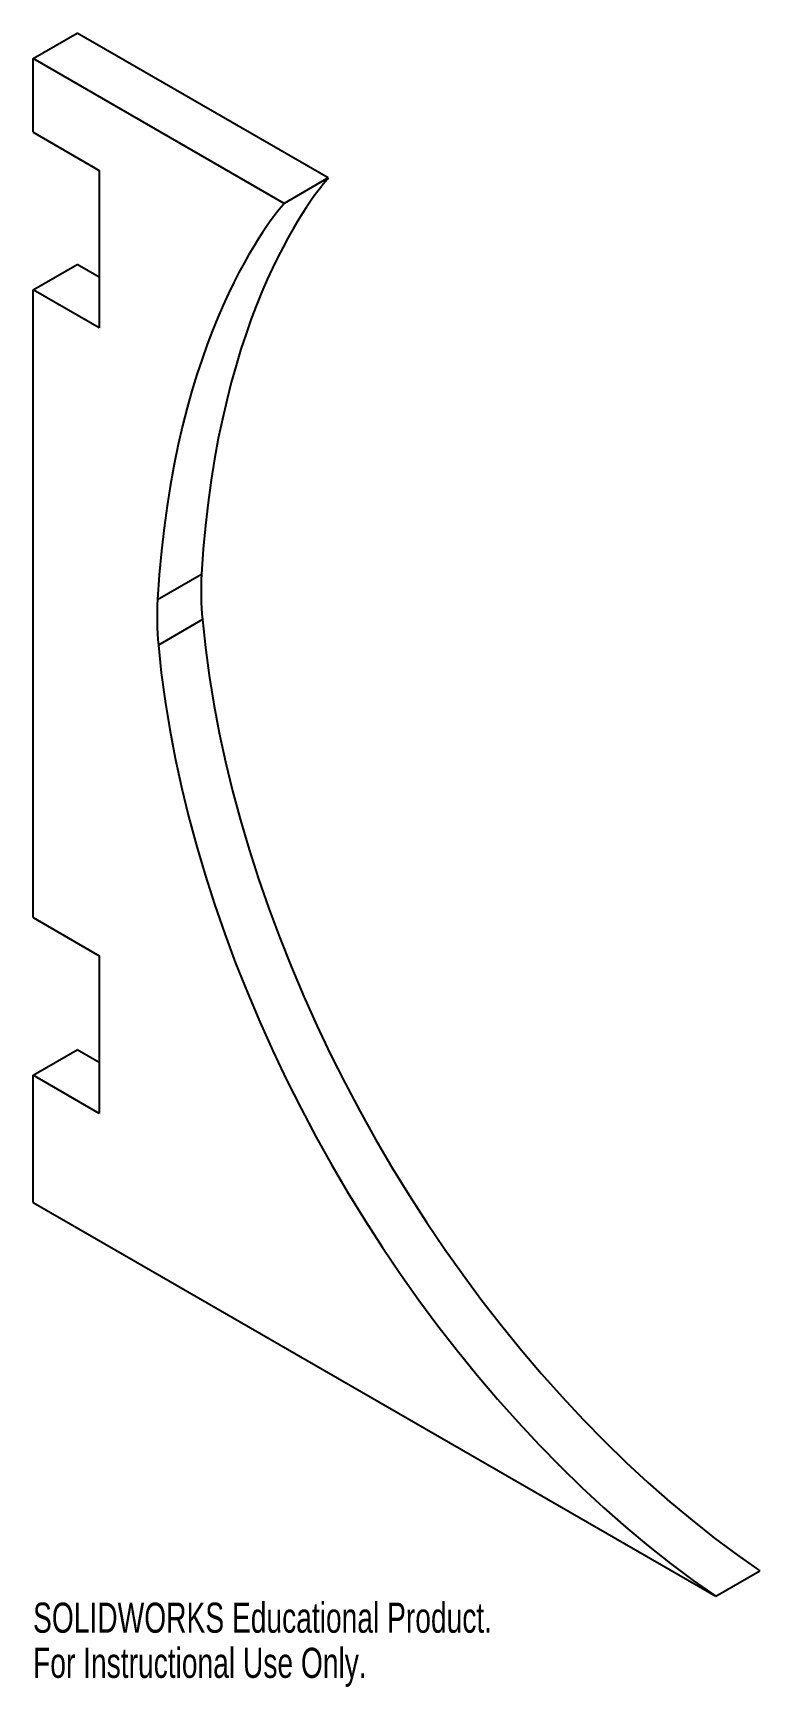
# Paper-space layout '_Isometric' of a CAD drawing. Header units: millimetres. Extents: x -67 to 49, y -139 to 127.
import ezdxf

# ---------------------------------------------------------------- set-up
doc = ezdxf.new("R2010")
doc.units = ezdxf.units.MM
doc.styles.add('SLDTEXTSTYLE0', font='TXT', dxfattribs={"width": 0.7})

psp = doc.layouts.new('_Isometric')

# ---------------------------------------------------------------- linework, layer by layer
at = {"color": 7, "linetype": 'Continuous', "lineweight": 25}
for p, q in [((-67.18, 122.48), (-60.1, 126.56)), ((-19.8, 103.29), (-60.1, 126.56)), ((-67.18, 110.64), (-67.18, 122.48)), ((-26.87, 99.21), (-67.18, 122.48)), ((-67.18, 110.64), (-56.57, 104.51)), ((-56.57, 104.51), (-56.57, 79.2)), ((-19.8, 103.29), (-26.87, 99.21)), ((-67.18, 85.32), (-60.1, 89.41)), ((-56.57, 87.36), (-60.1, 89.41)), ((-67.18, -15.52), (-67.18, 85.32)), ((-56.57, 79.2), (-67.18, 85.32)), ((-47.21, 35.58), (-40.14, 39.66)), ((-39.99, 32.35), (-47.06, 28.27)), ((-67.18, -15.52), (-56.57, -21.64)), ((-56.57, -21.64), (-56.57, -46.96)), ((-67.18, -40.83), (-60.1, -36.75)), ((-56.57, -38.79), (-60.1, -36.75)), ((-67.18, -61.25), (-67.18, -40.83)), ((-56.57, -46.96), (-67.18, -40.83)), ((-67.18, -61.25), (42.43, -124.52)), ((42.43, -124.52), (49.5, -120.44))]:
    psp.add_line(p, q, dxfattribs=at)
at = {"color": 7, "linetype": 'Continuous', "lineweight": 25, "flags": 128}
for points in [[(-39.99, 32.35), (-39.52, 27.88), (-38.91, 23.36), (-38.17, 18.78), (-37.29, 14.17), (-36.29, 9.52), (-35.15, 4.85), (-33.89, 0.15), (-32.5, -4.57), (-30.98, -9.3), (-29.34, -14.03), (-27.59, -18.75), (-25.71, -23.47), (-23.72, -28.17), (-21.62, -32.85), (-19.41, -37.5), (-17.09, -42.11), (-14.67, -46.68), (-12.15, -51.21), (-9.53, -55.68), (-6.82, -60.09), (-4.02, -64.43), (-1.13, -68.7), (1.84, -72.9), (4.88, -77.01), (8, -81.03), (11.19, -84.95), (14.44, -88.78), (17.75, -92.5), (21.12, -96.1), (24.54, -99.6), (28, -102.97), (31.51, -106.22), (35.05, -109.34), (38.63, -112.32), (42.23, -115.17), (45.86, -117.88), (49.5, -120.44)], [(-47.06, 28.27), (-46.59, 23.8), (-45.98, 19.27), (-45.24, 14.7), (-44.36, 10.09), (-43.36, 5.44), (-42.22, 0.76), (-40.96, -3.94), (-39.57, -8.65), (-38.05, -13.38), (-36.42, -18.11), (-34.66, -22.84), (-32.78, -27.55), (-30.79, -32.25), (-28.69, -36.93), (-26.48, -41.58), (-24.16, -46.19), (-21.74, -50.77), (-19.22, -55.29), (-16.6, -59.76), (-13.89, -64.17), (-11.09, -68.51), (-8.2, -72.78), (-5.23, -76.98), (-2.19, -81.09), (0.93, -85.11), (4.12, -89.03), (7.37, -92.86), (10.68, -96.58), (14.05, -100.19), (17.47, -103.68), (20.93, -107.05), (24.44, -110.3), (27.98, -113.42), (31.56, -116.4), (35.16, -119.25), (38.78, -121.96), (42.43, -124.52)]]:
    psp.add_lwpolyline(points, dxfattribs=at)
at = {"color": 7, "linetype": 'Continuous', "lineweight": 25}
for centre in [(8.51, 36.96), (1.44, 32.88)]:
    psp.add_arc(centre, 48.72, 176.8156, 185.43, dxfattribs=at)
for points in [[(-19.8, 103.29), (-21.34, 101.36), (-37.58, 82.88), (-40.14, 39.66)], [(-26.87, 99.21), (-28.41, 97.28), (-44.66, 78.8), (-47.21, 35.58)]]:
    psp.add_open_spline(points, degree=3, dxfattribs=at)

# ---------------------------------------------------------------- texts
at = {"color": 7, "linetype": 'Continuous', "char_height": 4.8336, "attachment_point": 1, "style": 'SLDTEXTSTYLE0'}
for s, insert in [('SOLIDWORKS Educational Product.', (-67.18, -125.54)), ('For Instructional Use Only.', (-67.18, -132.79))]:
    psp.add_mtext(s, dxfattribs=dict(at, insert=insert))

doc.saveas('drawing.dxf')
